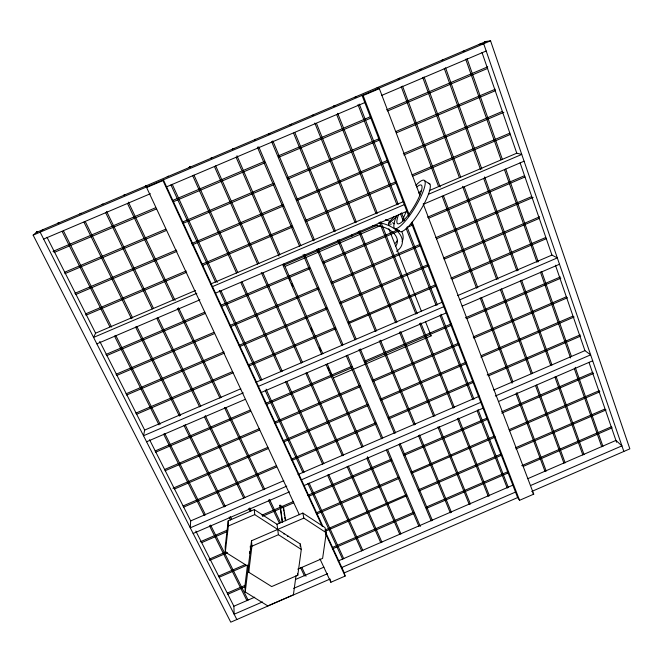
<?xml version="1.0" encoding="UTF-8"?>
<svg xmlns="http://www.w3.org/2000/svg" width="663" height="663" viewBox="0 0 663 663"><rect width="100%" height="100%" fill="white"/><g stroke="black" fill="none" stroke-linecap="round" stroke-linejoin="round"><path stroke-width="0.99" d="M149.556 439.71L190.679 520.911L190.281 527.823L286.789 486.12M228.196 520.853L225.205 546.668L225.312 552.105L248.352 566.542L248.724 572.227L271.681 586.573L297.778 575.252L301.3 549.436L300.322 544.016L254.733 514.612L254.285 509.582L228.196 520.853L228.337 526.024L225.312 552.105M247.49 565.009L244.896 586.158L245.227 591.968L267.786 605.899L293.411 594.777L296.021 575.617M245.227 591.968L251.517 540.759L303.853 518.11L326.271 532.77L322.616 558.395L297.762 569.169M248.724 572.227L251.932 546.188L251.517 540.759M300.049 546.063L300.322 544.016M99.757 341.362L144.683 430.072L143.523 435.748L243.296 392.869M313.102 115.089L311.842 115.619M58.692 222.834C56.587 223.646 60.706 221.964 58.568 222.785M37.004 232.348L36.788 232.531M195.428 290.51L95.605 333.174L93.591 337.417L196.845 293.286M290.726 124.528C288.944 125.348 292.656 123.741 290.833 124.586M299.353 514.761L146.622 187.521L162.982 180.568L163.38 179.822L322.947 526.505M146.622 187.521L147.136 186.717M282.131 521.905L280.043 505.181L283.59 507.493L285.67 520.786M283.946 534.138L284.303 533.69M287.725 536.566L288.082 536.127M233.774 148.421L232.489 148.96M388.452 223.008L393.83 216.851M212.027 157.661L210.743 158.192M464.307 50.869L463.014 51.391M190.264 166.877C187.389 168.17 191.45 166.355 189.61 167.225M188.98 167.441L189.651 167.101M441.475 60.515L442.785 60.002M396.714 216.503L389.156 223.265A1.127 1.086 53.8 0 0 388.833 223.729M43.136 229.564L40.145 232.174L236.848 619.532M167.192 176.698L168.485 176.134M330.124 579.014L230.757 622.176L33.15 235.141L36.266 232.489L485.946 41.462L490.562 40.824L629.85 448.843L531.685 491.474M420.524 69.499L419.903 69.706L420.698 69.424M146.664 185.433L145.446 185.955M399.623 78.325C395.629 79.999 401.148 77.571 399.101 78.599M123.567 195.229L124.835 194.698M377.968 87.508L377.098 87.839M103.03 203.947L101.762 204.477M355.103 97.229L356.404 96.682L355.227 97.146M79.858 213.793L81.168 213.237M333.464 106.428C337.392 104.638 331.948 107.191 334.036 106.13M57.971 223.091L59.289 222.528M334.716 105.923L334.193 106.171M420.997 69.283L419.903 69.706M36.68 232.083C38.785 231.279 34.716 232.928 36.78 232.141M355.492 97.013L356.354 96.69M262.473 601.929L234.155 614.22L233.89 606.231L254.741 597.181M295.507 579.487L323.942 567.147M338.163 560.973L513.543 484.852M527.756 478.686L615.919 440.423L621.927 445.859L530.524 485.548M293.626 588.396L327.613 573.644M341.81 567.478L515.491 492.07M319.922 558.834L330.862 582.271L345.116 576.081L344.288 572.865L517.629 497.581L519.585 500.3L533.732 494.15L423.193 203.814M301.441 479.797L480.774 402.317M495.311 396.035L590.642 354.846L584.923 350.628L555.437 265.208M193.148 533.475L289.458 491.847M304.085 485.523L483.045 408.176M498.493 401.505L592.689 360.788M228.337 526.024L254.733 514.612M200.226 541.837L227.757 529.928M261.935 515.151L293.27 501.601M307.508 495.443L391.062 459.318M403.8 454.114L486.509 418.345M501.717 411.764L592.987 372.299M201.627 542.632L227.268 531.544M262.407 516.344L293.75 502.794M308.941 496.222L391.568 460.487L391.17 459.55M487.587 419.265L404.314 455.282L403.941 454.462M501.783 413.132L593.576 373.435M254.285 509.582L276.993 524.259L302.85 513.071L325.019 527.607L326.271 532.77M209.077 559.257L226.141 551.865M316.193 512.889L397.717 477.6M495.402 437.008L411.839 473.175L411.367 472.114L493.918 436.262M509.101 429.682L599.286 390.648M209.533 560.45L227.55 552.652M316.682 514.074L399.176 478.363L398.67 477.194M509.64 430.842L599.849 391.792M251.932 546.188L278.419 534.718L301.3 549.436M218.773 576.039L245.277 564.561M324.779 530.11L406.187 494.838L406.61 495.808L325.268 531.287M418.767 489.692L501.236 453.956M515.458 447.79L604.565 409.187M219.221 577.241L246.677 565.34M501.767 455.108L419.273 490.852L418.834 489.824M515.996 448.942L606.073 409.908M227.434 593.02L245.484 585.189M332.867 547.29L413.604 512.275M427.055 506.739L508.471 471.426M521.723 465.683L611.659 426.674M227.881 594.214L244.987 586.796M332.403 548.881L414.11 513.444L413.729 512.54M426.185 507.294L426.607 508.306L508.057 472.992M523.206 466.42L612.222 427.809M155.101 450.981L249.992 410.157M265.175 403.626L351.531 366.473L351.813 367.111M364.7 361.128L451.113 323.95M465.36 317.826L560.326 276.968M155.623 452.191L250.515 411.367M266.65 404.422L352.053 367.683L351.705 366.896M451.627 325.16L365.214 362.338L364.99 361.758M466.818 318.621L560.832 278.178M333.58 377.811L431.107 335.851L425.439 321.505M164.532 469.545L259.241 428.754M274.399 422.232L358.691 385.924M459.492 344.254L373.236 381.399L372.879 380.612L372.722 380.214L458.034 343.467M473.2 336.928L566.094 296.925M165.054 470.747L259.763 429.955M274.921 423.433L360.158 386.72L359.686 385.626M473.705 338.13L567.545 297.712M172.927 488.266L267.91 447.318M283.109 440.771L367.65 404.322L367.866 404.82L368.156 405.516L283.623 441.956M380.645 399.035L466.213 362.147M481.421 355.583L572.699 316.234M174.394 489.054L268.424 448.511M466.719 363.332L381.15 400.228L380.935 399.681M480.982 357.183L574.15 317.013M183.071 505.952L275.99 465.849M291.165 459.302L375.548 422.886L375.772 423.392L376.062 424.063L291.679 460.487M388.46 417.624L472.934 381.167M487.172 375.026L580.191 334.881M183.585 507.137L276.504 467.034M473.44 382.352L388.966 418.809L388.568 417.847M488.631 375.797L580.689 336.058M190.679 520.911L283.781 480.7M298.027 474.542L479.473 396.176M493.728 390.018L584.923 350.628M116.05 374.272L213.71 332.436M229.837 325.533L318.016 287.759M331.55 282.297L419.745 244.523M435.873 237.611L531.66 196.579M116.589 375.515L214.248 333.68M230.368 326.776L318.547 289.002L318.091 287.924M420.276 245.758L332.08 283.54L331.633 282.463M436.395 238.854L533.135 197.417M126.02 393.822L223.912 351.846M239.119 345.324L326.561 307.831L326.76 308.278L327.083 309.041L239.658 346.558M339.995 302.394L428.422 264.479M443.638 257.957L539.665 216.776M126.558 395.057L224.45 353.081M428.944 265.714L340.525 303.629L340.086 302.568M444.16 259.192L539.234 218.417M135.832 413.132L232.564 371.603M248.691 364.683L334.044 328.036M436.155 285.977L348.862 323.453L348.406 322.409L435.632 284.759M450.815 278.236L545.699 237.503M136.363 414.358L233.094 372.83M249.222 365.91L335.519 328.856L335.08 327.812M452.282 279.057L546.213 238.73M144.683 430.072L240.785 388.783M256.009 382.236L442.511 302.096M457.735 295.557L551.939 255.081L557.318 257.899L459.757 299.833M258.437 386.355L443.779 306.696M146.581 441.773L245.194 399.375M261.255 392.471L446.199 312.953M462.144 306.099L559.497 264.239M74.869 293.344L176.399 250.059M191.582 243.586L281.725 205.157M388.609 161.449L297.132 200.45L296.626 199.298L387.109 160.579M403.311 153.667L502.413 111.417M75.433 294.629L176.955 251.343M192.137 244.871L283.225 206.036M403.85 154.943L503.897 112.287M85.386 313.989L186.162 270.968M202.323 264.073L291.687 225.926L291.869 226.332L292.217 227.16L202.87 265.341M305.502 220.373L395.811 181.828M411.963 174.933L509.88 133.139M85.941 315.256L186.709 272.244M396.35 183.096L306.049 221.641L305.535 220.423M412.51 176.201L510.411 134.407M210.643 284.013L403.634 201.544M429.309 190.571L516.775 153.194L521.748 154.429L428.414 194.317M212.516 286.59L404.297 204.627M96.856 343.857L199.886 299.809M215.525 293.121L406.883 211.306M423.342 204.27L524.077 161.2M283.714 265.217L377.579 225.08M285.214 266.344L379.924 225.843M105.972 354.44L204.817 312.149M220.97 305.237L309.356 267.421L309.546 267.852L309.894 268.672L221.517 306.488M322.98 261.935L398.073 229.804M410.43 224.517L412.328 223.704M427.536 217.199L524.491 175.72M106.519 355.691L205.356 313.4M323.519 263.186L399.557 230.649M407.157 227.401L412.858 224.956M429.019 218.044L525.013 176.971M33.15 235.141L490.562 40.824M408.748 216.13L362.048 95.422L363.133 95.547L379.352 88.651L419.878 195.104M43.65 239.07L150.393 193.704M166.604 186.817L364.816 102.583M381.83 95.348L486.194 51.001M52.982 251.385L134.548 216.693M135.194 216.411L155.565 207.751M172.587 200.508L177.212 198.544M177.858 198.27L199.488 189.071M200.143 188.789L220.456 180.154M221.102 179.88L242.045 170.971L236.078 157.214M242.691 170.698L263.617 161.797L257.352 147.078M364.435 119.274L322.085 137.282M407.347 101.025L470.937 73.974M471.575 73.701L487.744 66.822M279.024 155.598L299.278 146.987M299.925 146.714L321.447 137.556M365.081 119L370.584 116.655M386.546 109.867L406.701 101.298M54.035 252.495L156.584 208.878M173.673 201.602L264.827 162.833L264.288 161.557M278.435 155.987L278.932 157.189L371.396 117.857M387.606 110.97L487.695 68.388M64.667 272.228L123.194 247.299M123.84 247.026L144.086 238.407M165.601 229.249L144.725 238.133M182.499 222.047L230.674 201.535M231.321 201.262L251.468 192.676M252.114 192.403L272.891 183.56L264.023 162.742M288.19 177.394L308.933 168.559M379.095 138.683L309.58 168.286L300.961 147.385M395.861 131.547L436.884 114.077M437.522 113.804L457.511 105.293M458.15 105.019L495.228 89.232M64.833 273.695L166.604 230.351M182.781 223.464L274.084 184.579L273.595 183.402M287.568 177.709L288.09 178.969L379.369 140.1M396.482 132.807L495.369 90.698M485.175 41.926C483.252 42.83 487.164 41.098 485.2 42.018M254.94 139.62C256.291 138.799 253.067 139.686 255.18 140.158M398.753 78.731L398.322 78.872M291.397 124.279L290.162 124.835M479.192 44.338L483.7 43.741L623.85 451.445M378.15 88.577L379.352 88.651M251.07 549.237L250.481 549.196L250.258 546.146M250.539 553.539L249.951 553.497L249.81 551.45M395.363 228.636L400.444 231.727A28.161 6.439 -58.4 0 0 421.883 207.875A28.161 6.439 -58.4 0 0 428.339 183.303M424.776 180.858L429.856 184.049M279.711 505.596L281.833 506.988M429.98 334.5L431.107 335.851M532.704 492.816L533.732 494.15M47.04 237.279L95.605 333.174M195.825 531.071L233.89 606.231M63.457 230.84L111.583 327.074M115.743 335.395L160.164 424.229M164.789 433.478L205.513 514.902M210.602 525.079L248.078 600.032M62.14 231.437L109.851 326.751M114.484 336.008L158.963 424.85M163.595 434.099L204.361 515.541M209.458 525.718L246.976 600.678M372.739 380.231L373.012 380.844M85.278 221.575L132.699 318.049M136.802 326.403L180.585 415.461M185.143 424.734L225.271 506.375M230.293 516.576L231.66 519.361M83.961 222.163L131.448 318.654M135.559 327L179.383 416.074M183.949 425.356L224.127 507.004M229.149 517.206L230.525 519.991M105.782 212.914L152.233 308.958M156.741 318.281L199.58 406.875M204.544 417.126L243.777 498.253M248.741 508.513L250.092 511.314M106.635 211.398L153.476 308.361M157.985 317.685L200.773 406.262M205.281 415.585L244.912 497.631M249.868 507.883L251.219 510.684M282.678 204.751L283.209 205.986M127.437 203.384L173.383 300.057M177.328 308.361L219.975 398.115M224.425 407.463L263.534 489.766M268.407 500.018L279.513 523.389M300.621 567.81L304.441 575.84M128.415 202.14L175.09 300.455M178.562 307.765L221.16 397.502M225.901 407.48L264.719 489.253M269.534 499.396L280.623 522.767M301.773 567.313L306.016 576.238M325.947 533.019L344.288 572.865M162.982 180.568L322.185 526.289M325.649 533.806L345.116 576.081M172.256 184.331L188.383 219.544M188.806 220.472L207.726 261.769M208.157 262.714L217.207 282.455M221.028 290.808L244.879 342.879M245.31 343.807L261.885 379.998M266.07 389.123L280.126 419.803M280.548 420.732L288.654 438.417M289.076 439.337L297.074 456.799M297.488 457.71L304.143 472.23M309.082 483.012L321.704 510.568M322.127 511.488L329.71 528.046M330.124 528.95L337.616 545.309M338.031 546.204L343.782 558.768M170.946 184.886L187.09 220.091M187.521 221.019L196.845 241.349M197.259 242.26L215.508 282.057M219.345 290.419L234.536 323.536M234.951 324.439L243.644 343.409M244.075 344.337L260.667 380.521M265.266 390.548L278.916 420.325M279.347 421.254L287.452 438.939M287.875 439.859L302.958 472.736M307.905 483.526L312.422 493.38M312.853 494.308L328.55 528.544M328.964 529.455L336.464 545.806M336.879 546.702L342.638 559.265M305.974 221.508L305.784 221.077M323.063 262.084L323.511 263.153M364.799 361.327L364.998 361.865M380.744 399.242L380.927 399.731M193.977 175.098L209.856 210.395M210.279 211.323L228.901 252.727M229.332 253.672L237.81 272.526M242.003 281.841L247.44 293.933M247.854 294.844L265.482 334.044M265.904 334.981L282.231 371.255M286.748 381.316L308.577 429.831M308.991 430.751L316.864 448.254M317.279 449.166L323.826 463.727M328.691 474.542L356.785 536.997M357.191 537.892L362.86 550.489M192.676 175.654L208.572 210.95M208.986 211.87L236.55 273.065M240.744 282.38L246.188 294.463M246.603 295.383L281.004 371.786M285.538 381.838L298.98 411.682M299.394 412.618L307.383 430.345M307.798 431.265L315.679 448.768M316.094 449.68L322.649 464.233M327.514 475.048L331.964 484.926M332.387 485.863L339.953 502.67M340.368 503.59L361.716 550.986M215.69 165.874L221.749 179.598M222.163 180.543L250.059 243.702M250.481 244.647L258.827 263.543M262.954 272.883L277.25 305.245M277.648 306.149L286.068 325.218M286.482 326.155L302.552 362.528M307.002 372.606L311.85 383.579M312.248 384.482L320.221 402.532M320.635 403.469L328.492 421.245M328.898 422.174L343.5 455.224M348.282 466.072L352.666 475.976M353.072 476.912L368.28 511.33M368.686 512.25L375.946 528.684M376.344 529.588L381.921 542.218M214.389 166.43L257.567 264.081M261.28 272.485L276.007 305.776M276.405 306.679L284.833 325.74M285.247 326.685L293.552 345.448M293.958 346.376L301.334 363.051M305.792 373.128L310.64 384.101M311.038 385.004L319.019 403.054M319.433 403.991L327.29 421.759M327.704 422.687L335.461 440.232M335.868 441.144L342.315 455.738M347.114 466.578L367.12 511.836M367.526 512.748L374.794 529.182M375.192 530.085L380.777 542.715M269.327 134.307L269.087 133.777L269.261 134.233M236.981 155.739L243.346 170.416M243.752 171.361L262.042 213.552M262.44 214.464L271.2 234.677M271.615 235.622L279.827 254.567M283.888 263.932L289.159 276.081M289.557 277.001L297.952 296.369M298.35 297.281L306.637 316.392M307.044 317.337L315.207 336.158M315.605 337.086L322.856 353.802M327.24 363.904L340.243 393.913M340.658 394.85L348.382 412.668M348.779 413.596L363.15 446.738M367.476 456.708L372.175 467.539M372.581 468.476L379.907 485.374M380.305 486.302L395.082 520.38M395.479 521.292L400.966 533.947M289.184 278.079L290.004 279.968M291.645 283.747L292.872 286.582M310.906 328.152L312.14 330.986M319.516 347.992L320.743 350.826M328.127 367.824L329.354 370.658M330.174 372.548L331.401 375.382M242.459 171.916L278.982 256.059M282.629 264.471L287.908 276.62M288.306 277.54L305.403 316.922M305.809 317.867L321.638 354.324M326.022 364.426L347.188 413.182M347.586 414.11L355.227 431.704M355.625 432.616L361.973 447.243M366.689 458.116L370.998 468.045M371.413 468.981L378.739 485.88M379.145 486.808L386.388 503.49M386.786 504.402L399.822 534.444M258.761 146.788L300.878 245.749M304.516 254.31L342.986 344.71M347.445 355.177L382.667 437.97M387.532 449.381L420.325 526.463M273.289 184.488L282.04 205.024M282.43 205.944L291.057 226.199M291.463 227.152L299.552 246.139M303.148 254.584L341.926 345.605M346.243 355.733L350.942 366.763M351.349 367.716L359.056 385.808M359.454 386.753L367.07 404.612M367.459 405.541L374.976 423.185M375.366 424.096L381.615 438.765M386.438 450.086L398.115 477.493M398.513 478.421L405.632 495.145M406.029 496.065L418.859 526.182M272.833 140.863L297.223 198.9M297.612 199.82L314.535 240.081M318.091 248.542L332.18 282.048M332.561 282.96L356.023 338.776M360.291 348.929L365.321 360.896M365.719 361.849L373.344 379.974M373.733 380.918L381.258 398.811M381.648 399.739L395.637 433.014M400.004 443.406L432.442 520.579M271.639 141.675L313.342 240.768M316.947 249.346L355.045 339.862M359.048 349.393L394.336 433.237M399.151 444.674L431.223 520.903M294.861 132.592L300.571 146.44M309.961 169.222L318.464 189.842M318.845 190.77L335.486 231.13M338.984 239.608L344.42 252.777M344.801 253.705L352.84 273.197M353.213 274.117L369.349 313.243M369.739 314.171L376.675 331.003M380.487 340.252L385.435 352.244M385.825 353.197L393.325 371.371M393.706 372.316L415.245 424.544M419.538 434.961L445.818 498.675M446.191 499.587L451.445 512.333M293.56 133.139L317.196 190.389M317.577 191.309L325.972 211.646M326.362 212.599L334.235 231.66M337.732 240.139L343.169 253.307M343.55 254.236L368.131 313.765M368.512 314.701L375.457 331.517M379.277 340.774L384.225 352.766M384.623 353.719L414.068 425.049M418.37 435.467L450.31 512.83M316.475 123.401L330.945 159.186M331.326 160.131L348.307 202.107M348.697 203.069L356.429 222.18M359.86 230.683L365.205 243.885M365.578 244.813L396.913 322.301M400.667 331.575L413.289 362.769M413.671 363.722L434.845 416.082M439.072 426.524L464.904 490.396M465.269 491.316L470.44 504.087M314.801 123.028L320.801 137.829M321.182 138.782L355.169 222.718M358.99 232.158L380.421 285.082M380.811 286.035L388.493 305.021M388.874 305.958L395.703 322.823M399.457 332.097L404.322 344.114M404.712 345.075L412.088 363.291M412.469 364.236L433.668 416.588M437.895 427.03L442.171 437.58M442.553 438.525L456.65 473.341M457.022 474.269L463.76 490.893M464.125 491.805L469.305 504.584M337.707 113.298L343.591 128.133M343.973 129.094L352.302 150.095M352.675 151.04L360.887 171.758M361.26 172.687L369.366 193.124M369.747 194.077L377.346 213.246M380.719 221.765L385.974 235M386.338 235.929L394.112 255.52M394.477 256.44L410.065 295.756M410.438 296.701L417.143 313.607M420.831 322.906L425.613 334.956M425.994 335.917L433.237 354.183M433.61 355.128L440.762 373.161M441.135 374.098L448.188 391.899M448.561 392.819L454.428 407.621M458.581 418.088L462.774 428.663M463.147 429.616L483.973 482.125M484.338 483.045L489.418 495.858M336.779 114.774L351.017 150.642M351.39 151.578L368.098 193.662M368.479 194.615L376.087 213.776M379.468 222.296L384.722 235.531M385.095 236.467L392.869 256.051M393.234 256.971L408.847 296.286M409.22 297.223L415.933 314.129M419.621 323.428L424.403 335.478M424.792 336.439L432.036 354.697M432.417 355.641L447.011 392.405M447.376 393.333L453.252 408.126M457.404 418.593L475.843 465.028M476.208 465.956L482.83 482.623M483.194 483.542L488.283 496.347M388.816 228.743L421.287 310.988M359.296 104.124L382.079 162.725M382.435 163.653L398.239 204.312M401.563 212.856L404.513 220.431M407.082 227.053L430.403 287.029M430.768 287.974L437.356 304.922M440.978 314.245L445.677 326.329M446.05 327.29L473.995 399.167M478.073 409.668L489.228 438.351M489.592 439.296L496.173 456.219M496.529 457.147L508.38 487.62M357.995 104.671L363.788 119.547M364.161 120.5L380.802 163.264M381.167 164.192L396.988 204.85M400.311 213.387L403.261 220.97M406.204 228.52L413.48 247.224M413.845 248.144L421.386 267.521M421.751 268.474L436.146 305.444M440.133 315.687L451.975 346.111M452.34 347.064L466.686 383.91M467.042 384.838L472.818 399.673M477.277 411.135L488.067 438.856M488.432 439.793L507.245 488.117M363.133 95.547L409.054 214.364M412.046 222.088L519.585 500.3M411.35 222.867L517.629 497.581M402.524 86.091L440.166 186.941M443.431 195.668L477.816 287.783M481.429 297.488L512.922 381.847M516.908 392.513L546.221 471.061M401.214 86.621L438.525 186.452M442.146 196.14L476.556 288.223M480.178 297.919L512.06 383.214M516.046 393.872L545.019 471.41M424.055 76.941L460.661 177.062M464.216 186.784L497.979 279.131M501.535 288.853L532.447 373.418M536.715 385.087L565.149 462.849M422.737 77.472L459.376 177.543M462.575 186.295L496.72 279.571M500.275 289.283L531.22 373.816M535.489 385.476L563.94 463.205M445.569 67.8L481.852 169.14M484.636 176.93L518.126 270.479M521.615 280.217L551.964 364.998M556.149 376.692L584.053 454.644M444.243 68.33L480.551 169.62M483.692 178.388L516.858 270.918M520.356 280.656L550.729 365.396M554.914 377.081L582.843 455M467.067 58.659L502.322 159.269M505.745 169.04L538.257 261.827M541.679 271.598L571.465 356.578M575.227 367.319L602.949 446.439M465.733 59.198L501.021 159.758M504.444 169.521L536.989 262.275M540.411 272.037L570.561 357.954M574.332 368.694L601.731 446.804M481.993 52.443L516.775 153.194M520.082 162.783L551.939 255.081M588.968 362.346L616.557 442.262M330.307 579.835L330.862 582.271M302.85 513.071L303.853 518.11M297.463 573.354L297.778 575.252M283.416 508.935L283.731 510.982M284.054 513.029L284.369 515.076M284.692 517.123L285.015 519.17M280.043 505.181L282.629 522.485M276.993 524.259L278.419 534.718M389.256 225.03A1.127 1.086 53.8 0 1 388.883 224.583M388.791 224.301A1.127 1.086 53.8 0 1 388.775 224.011M390.863 223.688A1.127 1.086 53.8 0 1 390.78 224.798M378.896 222.652A25.476 16.069 11 0 1 400.361 234.934A25.476 16.069 11 0 1 396.573 251.285M352.012 236.21A25.476 16.069 11 0 1 352.078 234.528M385.402 219.635A25.401 16.111 11 0 1 390.664 221.732M392.546 222.727A25.401 16.111 11 0 1 394.319 223.829M401.621 231.445A25.401 16.111 11 0 1 402.192 241.605M382.394 226.787A20.454 12.904 11 0 1 395.753 246.089M357.531 233.409A20.454 12.904 11 0 1 358.327 231.876M372.606 225.553A20.454 12.904 11 0 1 381.523 226.547M397.419 240.288A20.396 12.937 11 0 1 395.339 243.172M416.787 186.983A22.641 5.047 -58.5 0 1 419.903 195.162A22.641 5.047 -58.5 0 1 402.706 221.276A22.641 5.047 -58.5 0 1 398.612 214.588M402.532 220.837A22.608 5.171 -58.4 0 1 406.038 212.152M418.759 193.074A22.608 5.171 -58.4 0 1 421.113 190.712M415.933 185.308A28.202 6.282 -58.5 0 1 423.475 190.48A28.202 6.282 -58.5 0 1 401.571 225.006A28.202 6.282 -58.5 0 1 396.449 216.022M269.733 133.495L268.432 134.05L269.733 133.495"/></g></svg>
